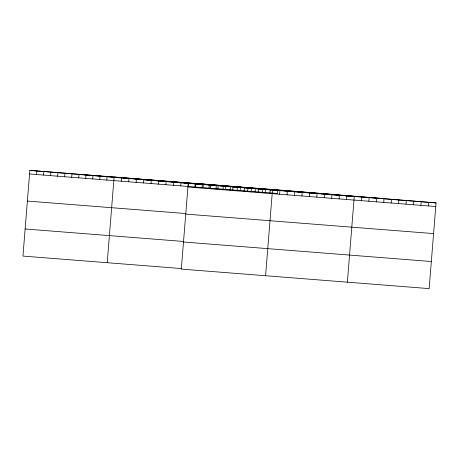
<?xml version="1.0" encoding="UTF-8"?>
<svg xmlns="http://www.w3.org/2000/svg" width="459" height="459" viewBox="0 0 459 459"><rect width="100%" height="100%" fill="white"/><g stroke="black" fill="none" stroke-linecap="round" stroke-linejoin="round"><path stroke-width="0.69" d="M29.846 170.387L188.213 183.411L181.316 269.1L429.154 288.613L436.05 202.918L277.684 189.9L29.846 170.387L22.95 256.082L181.569 268.567M36.577 174.529L36.869 170.943M43.599 175.086L43.886 171.494M50.622 175.636L50.909 172.045M57.645 176.187L57.932 172.601M64.667 176.744L64.954 173.152M71.69 177.294L71.977 173.703M78.713 177.845L79 174.259M85.73 178.402L86.022 174.81M92.752 178.953L93.045 175.361M99.775 179.503L100.068 175.917M106.798 180.06L107.085 176.468M107.217 262.714L114.107 177.019L272.474 190.043L265.583 275.733M121.256 181.196L121.543 177.604M128.692 181.781L128.979 178.19M136.128 182.366L136.415 178.775M143.564 182.952L143.851 179.36M150.994 183.537L151.286 179.945M158.43 184.122L158.722 180.53M165.865 184.707L166.158 181.116M173.301 185.293L173.588 181.701M180.737 185.878L181.024 182.286M188.173 186.463L188.46 182.871M194.943 187.553L195.236 183.961M195.609 187.048L195.895 183.462L354.262 196.481L347.371 282.176M201.966 188.104L202.258 184.518M203.044 187.633L203.331 184.048M208.988 188.66L209.275 185.069M210.48 188.219L210.767 184.633M216.011 189.211L216.298 185.62M217.91 188.804L218.203 185.218M223.034 189.762L223.321 186.176M225.346 189.389L225.639 185.803M230.057 190.319L230.343 186.727M232.782 189.974L233.074 186.388M237.079 190.869L237.366 187.278M240.218 190.56L240.505 186.974M244.102 191.42L244.389 187.834M247.653 191.145L247.94 187.559M251.119 191.977L251.412 188.385M255.089 191.73L255.376 188.144M258.142 192.528L258.434 188.942M262.525 192.315L262.812 188.729M265.164 193.078L265.457 189.492M269.961 192.9L270.248 189.315M277.684 189.9L277.397 193.486L29.554 173.978M279.623 194.22L279.91 190.628M287.059 194.805L287.345 191.214M294.494 195.391L294.781 191.799M301.93 195.976L302.217 192.384M309.366 196.561L309.653 192.969M316.796 197.146L317.089 193.555M324.232 197.731L324.524 194.14M331.668 198.317L331.96 194.725M339.103 198.902L339.39 195.31M346.539 199.487L346.826 195.895M361.411 200.658L361.698 197.066M368.847 201.243L369.134 197.651M376.282 201.828L376.569 198.236M383.713 202.413L384.005 198.822M391.148 202.998L391.441 199.407M398.584 203.584L398.877 199.992M406.02 204.169L406.307 200.577M413.456 204.754L413.743 201.162M420.892 205.339L421.178 201.748M428.327 205.925L428.614 202.333M82.104 174.684L329.946 194.197M135.95 179.113L383.787 198.621M188.213 183.411L436.05 202.918M187.92 187.002L435.763 206.51M27.374 201.071L185.993 213.555M185.74 214.095L433.583 233.602M25.13 228.984L183.749 241.474M183.497 242.008L431.334 261.521"/></g></svg>
